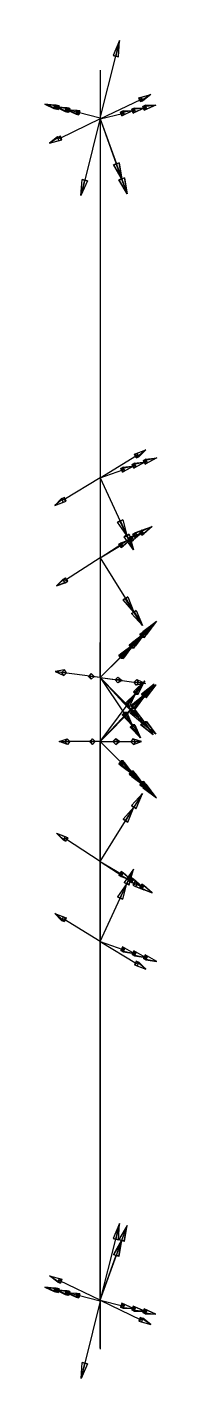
# Model space of a CAD drawing. Header units: millimetres. Extents: x -2342 to 13, y -84 to 85.
# Drawn here: x -2342.2 to -2322.3, y -83.7 to 85.4 of the extents above.
import ezdxf

# ---------------------------------------------------------------- set-up
doc = ezdxf.new("R2010")
doc.units = ezdxf.units.MM
for name, color, linetype in [('AutoDetect_1_14', 1, 'Continuous'), ('AutoDetect_2_11', 1, 'Continuous'), ('AutoDetect_3_10', 1, 'Continuous'), ('AutoDetect_3_13', 1, 'Continuous'), ('AutoDetect_3_9', 1, 'Continuous'), ('AutoDetect_4_12', 1, 'Continuous'), ('AutoDetect_4_15', 1, 'Continuous'), ('AutoDetect_4_8', 1, 'Continuous')]:
    doc.layers.add(name, color=color, linetype=linetype)

# ---------------------------------------------------------------- blocks, each defined once
blk = doc.blocks.new('Kontrollpunkt')
at = {"color": 0}
for q in [(0, 6), (8, 0), (0, 0, 4)]:
    blk.add_line((0, 0), q, dxfattribs=at)
for points in [[(0.25, 8, -0.25), (-0.25, 8, -0.25), (-0.25, 8, 0.25), (0, 10, 0), (-0.25, 8, -0.25), (0.25, 8, 0.25), (0, 10, 0), (0.25, 8, -0.25), (0.25, 8, 0.25), (-0.25, 8, 0.25)], [(0.25, 6, -0.25), (-0.25, 6, -0.25), (-0.25, 6, 0.25), (0, 8, 0), (-0.25, 6, -0.25), (0.25, 6, 0.25), (0, 8, 0), (0.25, 6, -0.25), (0.25, 6, 0.25), (-0.25, 6, 0.25)], [(0.25, 0.25, 4), (-0.25, 0.25, 4), (-0.25, -0.25, 4), (0, 0, 6), (-0.25, 0.25, 4), (0.25, -0.25, 4), (0, 0, 6), (0.25, 0.25, 4), (0.25, -0.25, 4), (-0.25, -0.25, 4)], [(0.25, 0.25, 6), (-0.25, 0.25, 6), (-0.25, -0.25, 6), (0, 0, 8), (-0.25, 0.25, 6), (0.25, -0.25, 6), (0, 0, 8), (0.25, 0.25, 6), (0.25, -0.25, 6), (-0.25, -0.25, 6)], [(0.25, 0.25, 8), (-0.25, 0.25, 8), (-0.25, -0.25, 8), (0, 0, 10), (-0.25, 0.25, 8), (0.25, -0.25, 8), (0, 0, 10), (0.25, 0.25, 8), (0.25, -0.25, 8), (-0.25, -0.25, 8)], [(8, 0.25, -0.25), (8, 0.25, 0.25), (8, -0.25, 0.25), (10, 0, 0), (8, 0.25, 0.25), (8, -0.25, -0.25), (10, 0, 0), (8, 0.25, -0.25), (8, -0.25, -0.25), (8, -0.25, 0.25)]]:
    blk.add_polyline3d(points, dxfattribs=at)

msp = doc.modelspace()

# ---------------------------------------------------------------- linework, layer by layer
at = {"layer": 'AutoDetect_1_14', "color": 1}
msp.add_line((-2333, 80, -296), (-2333, -80, -296), dxfattribs=at)
at = {"layer": 'AutoDetect_2_11', "color": 1}
msp.add_line((-2333, 80, -444), (-2333, -80, -444), dxfattribs=at)
at = {"layer": 'AutoDetect_3_10', "color": 1}
msp.add_line((-2333, -79.9, -303), (-2333, -19, -303), dxfattribs=at)
at = {"layer": 'AutoDetect_3_10', "color": 1, "extrusion": (-1, 0, 0)}
msp.add_arc((19, -318, 2333), 15, 90, 135, dxfattribs=at)
at = {"layer": 'AutoDetect_3_13', "color": 1}
msp.add_line((-2333, -79.9, -437), (-2333, -19, -437), dxfattribs=at)
at = {"layer": 'AutoDetect_3_13', "color": 1, "extrusion": (1, 0, 0)}
msp.add_arc((-19, -422, -2333), 15, 270, 315, dxfattribs=at)
at = {"layer": 'AutoDetect_3_9', "color": 1}
msp.add_line((-2333, -4, -318), (-2333, -4, -422), dxfattribs=at)
at = {"layer": 'AutoDetect_3_9', "color": 1, "extrusion": (-1, 0, 0)}
for centre, start, end in [((19, -318, 2333), 135, 180), ((19, -422, 2333), 180, 225)]:
    msp.add_arc(centre, 15, start, end, dxfattribs=at)
at = {"layer": 'AutoDetect_4_12', "color": 1}
msp.add_line((-2333, 79.9, -303), (-2333, 19, -303), dxfattribs=at)
at = {"layer": 'AutoDetect_4_12', "color": 1, "extrusion": (1, 0, 0)}
msp.add_arc((19, -318, -2333), 15, 90, 135, dxfattribs=at)
at = {"layer": 'AutoDetect_4_15', "color": 1}
msp.add_line((-2333, 79.9, -437), (-2333, 19, -437), dxfattribs=at)
at = {"layer": 'AutoDetect_4_15', "color": 1, "extrusion": (-1, 0, 0)}
msp.add_arc((-19, -422, 2333), 15, 270, 315, dxfattribs=at)
at = {"layer": 'AutoDetect_4_8', "color": 1}
msp.add_line((-2333, 4, -422), (-2333, 4, -318), dxfattribs=at)
at = {"layer": 'AutoDetect_4_8', "color": 1, "extrusion": (-1, 0, 0)}
for centre, start, end in [((-19, -422, 2333), 315, 0), ((-19, -318, 2333), 0, 45)]:
    msp.add_arc(centre, 15, start, end, dxfattribs=at)

# ---------------------------------------------------------------- block references
at = {"layer": 'AutoDetect_1_14', "color": 1, "extrusion": (-0.696364, 0.173648, 0.696364), "rotation": 180}
for p in [(492.68, -1801.25, 1431.34), (636.28, -1776.31, 1405.64)]:
    msp.add_blockref('Kontrollpunkt', p, dxfattribs=at)
at = {"layer": 'AutoDetect_2_11', "color": 1, "extrusion": (-0.696364, 0.173648, -0.696364)}
for p in [(492.68, 1270.16, 1946.65), (636.28, 1245.22, 1920.95)]:
    msp.add_blockref('Kontrollpunkt', p, dxfattribs=at)
at = {"layer": 'AutoDetect_3_10', "color": 1, "extrusion": (0.650895, -0.390731, -0.650895), "rotation": 271.2695327411889}
msp.add_blockref('Kontrollpunkt', (-1217.05, -1525.63, -1313.89), dxfattribs=at)
at = {"layer": 'AutoDetect_3_10', "color": 1, "extrusion": (0.709235, -0.250307, -0.659039), "rotation": 277.9315792666014}
msp.add_blockref('Kontrollpunkt', (-803.79, -1671.42, -1447.7), dxfattribs=at)
at = {"layer": 'AutoDetect_3_10', "color": 1, "extrusion": (0.696364, -0.173648, -0.696364), "rotation": 278.1385729810916}
msp.add_blockref('Kontrollpunkt', (-636.18, -1781.35, -1400.79), dxfattribs=at)
at = {"layer": 'AutoDetect_3_13', "color": 1, "extrusion": (0.650895, -0.390731, 0.650895), "rotation": 268.7304672588111}
msp.add_blockref('Kontrollpunkt', (-1217.05, 963.84, -1795.56), dxfattribs=at)
at = {"layer": 'AutoDetect_3_13', "color": 1, "extrusion": (0.709235, -0.250307, 0.659039), "rotation": 262.0684172076131}
msp.add_blockref('Kontrollpunkt', (-803.79, 1114.86, -1935.39), dxfattribs=at)
at = {"layer": 'AutoDetect_3_13', "color": 1, "extrusion": (0.696364, -0.173648, 0.696364), "rotation": 261.8614270189084}
msp.add_blockref('Kontrollpunkt', (-636.18, 1250.27, -1916.1), dxfattribs=at)
at = {"layer": 'AutoDetect_3_9', "color": 1, "extrusion": (0.650895, -0.650895, -0.390731), "rotation": 248.6578651922448}
msp.add_blockref('Kontrollpunkt', (-1652.51, -936.2, -1391.68), dxfattribs=at)
at = {"layer": 'AutoDetect_3_9', "color": 1, "extrusion": (0.650895, -0.650895, 0.390731), "rotation": 291.3421348077551}
msp.add_blockref('Kontrollpunkt', (-1652.51, 255.02, -1680.82), dxfattribs=at)
at = {"layer": 'AutoDetect_3_9', "color": 1, "extrusion": (0.704416, -0.704416, -0.087156), "rotation": 265.0189306062998}
msp.add_blockref('Kontrollpunkt', (-1652.51, -460.32, -1612.87), dxfattribs=at)
at = {"layer": 'AutoDetect_3_9', "color": 1, "extrusion": (0.696364, -0.696364, 0.173648), "rotation": 279.8510761165839}
for p in [(-1652.51, -66.59, -1684), (-1652.51, -119.77, -1693.38)]:
    msp.add_blockref('Kontrollpunkt', p, dxfattribs=at)
at = {"layer": 'AutoDetect_4_12', "color": 1, "extrusion": (0.696364, 0.173648, -0.696364), "rotation": 81.86142701890837}
msp.add_blockref('Kontrollpunkt', (636.18, -1781.35, -1400.79), dxfattribs=at)
at = {"layer": 'AutoDetect_4_12', "color": 1, "extrusion": (0.709235, 0.250307, -0.659039), "rotation": 82.0684207458514}
msp.add_blockref('Kontrollpunkt', (803.79, -1671.42, -1447.7), dxfattribs=at)
at = {"layer": 'AutoDetect_4_12', "color": 1, "extrusion": (0.650895, 0.390731, -0.650895), "rotation": 88.73046725881106}
msp.add_blockref('Kontrollpunkt', (1217.05, -1525.63, -1313.89), dxfattribs=at)
at = {"layer": 'AutoDetect_4_15', "color": 1, "extrusion": (0.696364, 0.173648, 0.696364), "rotation": 98.13857298109163}
msp.add_blockref('Kontrollpunkt', (636.18, 1250.27, -1916.1), dxfattribs=at)
at = {"layer": 'AutoDetect_4_15', "color": 1, "extrusion": (0.709235, 0.250307, 0.659039), "rotation": 97.93158265015491}
msp.add_blockref('Kontrollpunkt', (803.79, 1114.86, -1935.39), dxfattribs=at)
at = {"layer": 'AutoDetect_4_15', "color": 1, "extrusion": (0.650895, 0.390731, 0.650895), "rotation": 91.26953274118894}
msp.add_blockref('Kontrollpunkt', (1217.05, 963.84, -1795.56), dxfattribs=at)
at = {"layer": 'AutoDetect_4_8', "color": 1, "extrusion": (0.650895, 0.650895, 0.390731), "rotation": 63.01431780004649}
msp.add_blockref('Kontrollpunkt', (1652.51, 255.02, -1680.82), dxfattribs=at)
at = {"layer": 'AutoDetect_4_8', "color": 1, "extrusion": (0.704416, 0.704416, 0.087156), "rotation": 83.51991231278306}
msp.add_blockref('Kontrollpunkt', (1652.51, -276.86, -1677.36), dxfattribs=at)
at = {"layer": 'AutoDetect_4_8', "color": 1, "extrusion": (0.650895, 0.650895, -0.390731), "rotation": 116.9856821999535}
msp.add_blockref('Kontrollpunkt', (1652.51, -936.2, -1391.68), dxfattribs=at)
at = {"layer": 'AutoDetect_4_8', "color": 1, "extrusion": (0.696364, 0.696364, -0.173648), "rotation": 102.7514069217628}
for p in [(1652.51, -662.17, -1555.5), (1652.51, -608.99, -1564.88)]:
    msp.add_blockref('Kontrollpunkt', p, dxfattribs=at)

doc.saveas('drawing.dxf')
